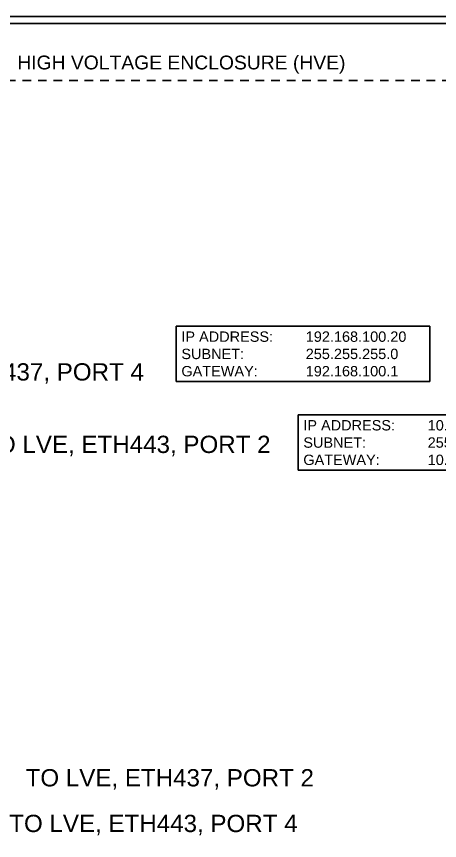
# Model space of a CAD drawing. Header units: inches. Extents: x 0 to 34, y 0 to 22.
# Drawn here: x 6.65 to 12.78, y 10.07 to 22 of the extents above; entities that cross this region are included whole.
import ezdxf
from ezdxf.enums import TextEntityAlignment as Align

# ---------------------------------------------------------------- set-up
doc = ezdxf.new("R2010")
doc.units = ezdxf.units.IN
doc.header["$MEASUREMENT"] = 0
doc.linetypes.add('HIDDEN2', pattern=[0.1875, 0.125, -0.0625])
doc.layers.add('LOCBOX', color=92, linetype='Continuous')
doc.styles.add('Fields', font='simplex.shx', dxfattribs={"height": 0.115})
doc.styles.get("Standard").update_dxf_attribs({"font": 'arial.ttf'})

# ---------------------------------------------------------------- blocks, each defined once
blk = doc.blocks.new('RG_Master_Ver_4_1')
at = {"color": 3}
blk.add_line((33.778, 21.9), (0.222, 21.9), dxfattribs=at)
blk.add_lwpolyline([(0, 0), (34, 0), (34, 22), (0, 22)], close=True, dxfattribs=at)
at = {"style": 'Fields'}
for tag, p in [('DESCRIPTION_3', (12.866, 1.351)), ('DRN_3', (15.222, 1.351)), ('CHK_3', (16.279, 1.351)), ('APP_3', (17.302, 1.351)), ('DATE_3', (18.579, 1.351)), ('CUSTOMER', (28.747, 1.258)), ('DRAWING_DESC', (31.979, 1.29)), ('DESCRIPTION_2', (12.866, 0.995)), ('DRN_2', (15.222, 0.995)), ('CHK_2', (16.279, 0.995)), ('APP_2', (17.302, 0.995)), ('DATE_2', (18.579, 0.995)), ('DRAWING_#', (32.047, 0.938)), ('SIZE', (30.465, 0.938)), ('REV', (33.293, 0.938)), ('DESCRIPTION_1', (12.866, 0.64)), ('DRN_1', (15.222, 0.64)), ('CHK_1', (16.279, 0.64)), ('APP_1', (17.302, 0.64)), ('DATE_1', (18.579, 0.64)), ('PROJECT_#', (28.731, 0.569)), ('DRN_BY', (30.683, 0.569)), ('CHK_BY', (31.512, 0.569)), ('APP_BY', (32.453, 0.569)), ('SCALE', (33.327, 0.569)), ('PROJECT_NAME', (28.771, 0.22)), ('SHEETNUM', (32.503, 0.22)), ('TTL_SHTS', (33.297, 0.22))]:
    blk.add_attdef(tag, text='', height=0.125, dxfattribs=at).set_placement(p, align=Align.CENTER)
at = {"style": 'Fields', "flags": 9}
blk.add_attdef('WD_TB', (9.703, 0.238), '', height=0.0638, dxfattribs=at)

msp = doc.modelspace()

# ---------------------------------------------------------------- linework, layer by layer
at = {"layer": 'LOCBOX', "linetype": 'HIDDEN2'}
msp.add_lwpolyline([(19.539, 2.199), (1.789, 2.199), (1.789, 21.074), (19.539, 21.074)], close=True, dxfattribs=at)

# ---------------------------------------------------------------- block references
msp.add_blockref('RG_Master_Ver_4_1', (0, 0))

# ---------------------------------------------------------------- texts
for s, p in [('TO LVE, ETH437, PORT 4', (4.324, 16.731)), ('TO LVE, ETH443, PORT 2', (6.157, 15.682)), ('TO LVE, ETH437, PORT 2 ', (6.785, 10.856)), ('TO LVE, ETH443, PORT 4', (6.548, 10.195))]:
    msp.add_text(s, height=0.25).set_placement(p)
at = {"char_height": 0.15, "attachment_point": 1, "bg_fill": 16, "box_fill_scale": 1.5, "bg_fill_color": 256, "bg_fill_transparency": 0}
for s, insert in [('IP ADDRESS: ^I192.168.100.20\\PSUBNET:^I^I255.255.255.0\\PGATEWAY: ^I^I192.168.100.1', (9.039, 17.441)), ('IP ADDRESS: ^I10.87.185.23\\PSUBNET:^I^I255.255.255.0\\PGATEWAY: ^I^I10.87.185.1', (10.804, 16.158))]:
    msp.add_mtext_dynamic_manual_height_columns(s, width=3.52175, gutter_width=1, heights=[0], dxfattribs=dict(at, insert=insert))
at = {"layer": 'LOCBOX'}
msp.add_text('HIGH VOLTAGE ENCLOSURE (HVE)', height=0.2, dxfattribs=at).set_placement((9.039, 21.174), align=Align.BOTTOM_CENTER)

doc.saveas('drawing.dxf')
